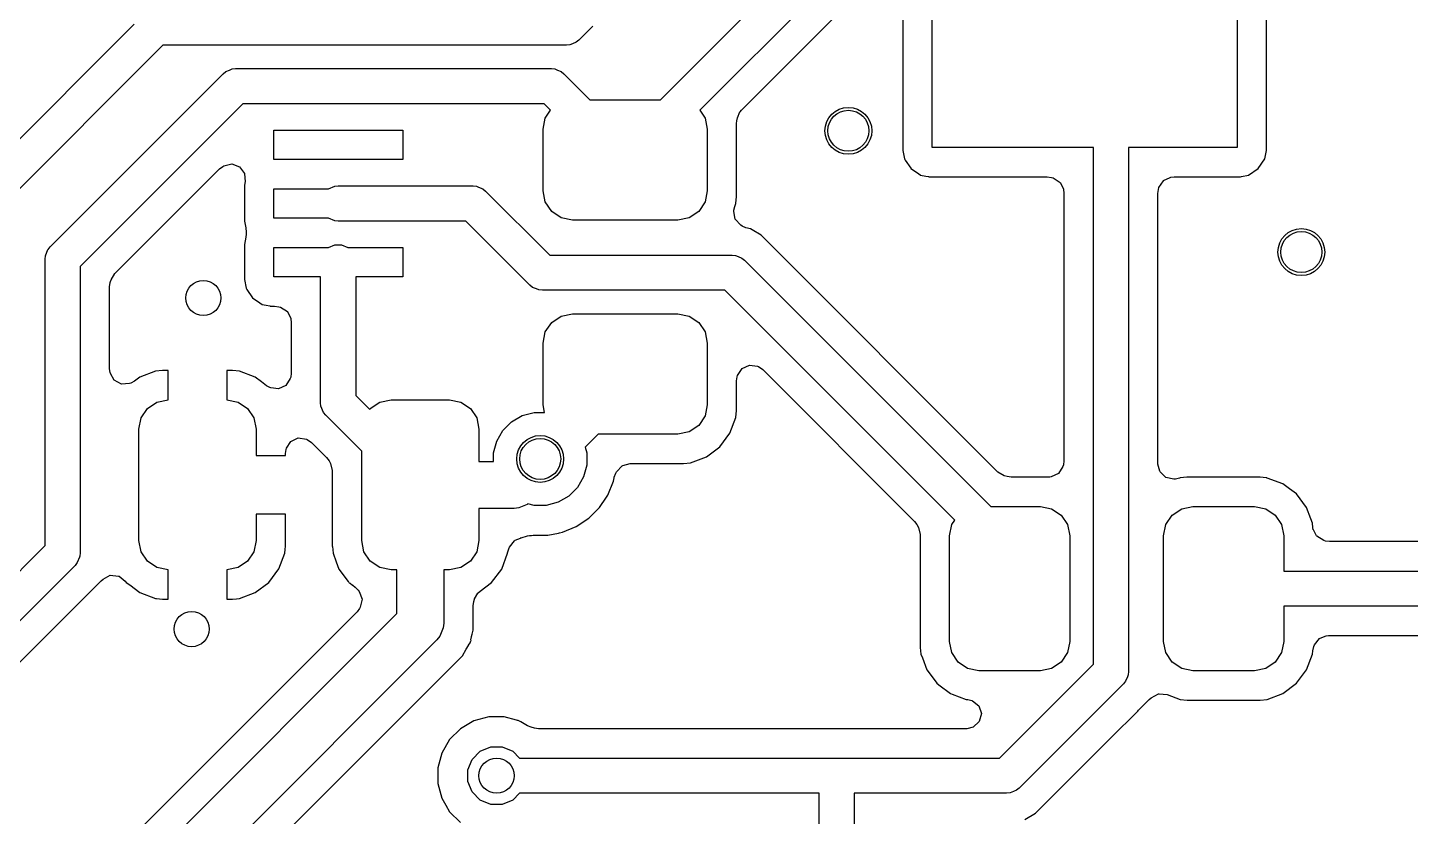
# Model space of a CAD drawing. Header units: inches. Extents: x 0.01 to 5.35, y 0.01 to 3.37.
# Drawn here: x 1.5349 to 1.9991, y 0.7354 to 1.0002 of the extents above; entities that cross this region are included whole.
import ezdxf

# ---------------------------------------------------------------- set-up
doc = ezdxf.new("R2010")
doc.units = ezdxf.units.IN
doc.header["$MEASUREMENT"] = 0
doc.layers.add('BLACK', color=250, linetype='CONTINUOUS')

msp = doc.modelspace()

# ---------------------------------------------------------------- linework, layer by layer
at = {"layer": 'BLACK', "linetype": 'CONTINUOUS'}
for p, q in [((1.83859, 0.95999), (1.83859, 1.10172)), ((1.94095, 1.10172), (1.94095, 0.95999)), ((1.95081, 0.99968), (1.95081, 1.1027)), ((1.74737, 0.97596), (1.80355, 1.03214)), ((1.81363, 1.02552), (1.76061, 0.9725)), ((1.77461, 0.97255), (1.8199, 1.01784)), ((1.82873, 1.01432), (1.82873, 0.95902)), ((1.51693, 0.94759), (1.57069, 1.00136)), ((1.72472, 1.00076), (1.72002, 0.99606)), ((1.95081, 0.95902), (1.95081, 0.99968)), ((1.58037, 0.99433), (1.52701, 0.94097)), ((1.63921, 0.99433), (1.58037, 0.99433)), ((1.71585, 0.99433), (1.63921, 0.99433)), ((1.717, 0.99444), (1.71585, 0.99433)), ((1.71788, 0.99481), (1.717, 0.99444)), ((1.71913, 0.99533), (1.71788, 0.99481)), ((1.72002, 0.99606), (1.71913, 0.99533)), ((1.54252, 0.92666), (1.60059, 0.98473)), ((1.60059, 0.98473), (1.60148, 0.98546)), ((1.60148, 0.98546), (1.60273, 0.98598)), ((1.60273, 0.98598), (1.60361, 0.98634)), ((1.60361, 0.98634), (1.60476, 0.98646)), ((1.60476, 0.98646), (1.63921, 0.98646)), ((1.63921, 0.98646), (1.71078, 0.98646)), ((1.71078, 0.98646), (1.71193, 0.98634)), ((1.71193, 0.98634), (1.71281, 0.98598)), ((1.71281, 0.98598), (1.71406, 0.98546)), ((1.71406, 0.98546), (1.71495, 0.98473)), ((1.71495, 0.98473), (1.72372, 0.97596)), ((1.72372, 0.97596), (1.74737, 0.97596)), ((1.60721, 0.97465), (1.5526, 0.92003)), ((1.63921, 0.97465), (1.60721, 0.97465)), ((1.70833, 0.97465), (1.63921, 0.97465)), ((1.71048, 0.9725), (1.70833, 0.97465)), ((1.70873, 0.96988), (1.71048, 0.9725)), ((1.76061, 0.9725), (1.76235, 0.96988)), ((1.77322, 0.96992), (1.77407, 0.97191)), ((1.77407, 0.97191), (1.7741, 0.97196)), ((1.7741, 0.97196), (1.77461, 0.97255)), ((1.61756, 0.95594), (1.61756, 0.96579)), ((1.61756, 0.96579), (1.66087, 0.96579)), ((1.66087, 0.96579), (1.66087, 0.95594)), ((1.70798, 0.96612), (1.70873, 0.96988)), ((1.70798, 0.94545), (1.70798, 0.96612)), ((1.76235, 0.96988), (1.7631, 0.96612)), ((1.7631, 0.96612), (1.7631, 0.94545)), ((1.77296, 0.96804), (1.77304, 0.96891)), ((1.77296, 0.968), (1.77296, 0.96804)), ((1.77296, 0.94356), (1.77296, 0.968)), ((1.77304, 0.96891), (1.77322, 0.96992)), ((1.82873, 0.95902), (1.82873, 0.95902)), ((1.82873, 0.95902), (1.82873, 0.95902)), ((1.82873, 0.95902), (1.8293, 0.95615)), ((1.89271, 0.95999), (1.83859, 0.95999)), ((1.89271, 0.78651), (1.89271, 0.95999)), ((1.94095, 0.95999), (1.90452, 0.95999)), ((1.90452, 0.95999), (1.90452, 0.78407)), ((1.95024, 0.95614), (1.95081, 0.95902)), ((1.5818, 0.93529), (1.59932, 0.95281)), ((1.59932, 0.95281), (1.60044, 0.95365)), ((1.60044, 0.95365), (1.60083, 0.95386)), ((1.60083, 0.95386), (1.60352, 0.95444)), ((1.60352, 0.95444), (1.60609, 0.95348)), ((1.60609, 0.95348), (1.60774, 0.95128)), ((1.66087, 0.95594), (1.61756, 0.95594)), ((1.8293, 0.95615), (1.8293, 0.95614)), ((1.8293, 0.95614), (1.8293, 0.95614)), ((1.8293, 0.95614), (1.82944, 0.9559)), ((1.82944, 0.9559), (1.82957, 0.95574)), ((1.82957, 0.95574), (1.83139, 0.95302)), ((1.83139, 0.95302), (1.83148, 0.95288)), ((1.83148, 0.95288), (1.834, 0.9512)), ((1.9448, 0.9507), (1.94806, 0.95288)), ((1.94806, 0.95288), (1.95024, 0.95614)), ((1.60774, 0.94731), (1.6077, 0.94707)), ((1.6077, 0.94707), (1.6077, 0.93529)), ((1.60774, 0.95128), (1.60774, 0.95128)), ((1.60774, 0.95128), (1.60777, 0.95119)), ((1.60799, 0.94854), (1.60774, 0.94731)), ((1.60777, 0.95119), (1.60799, 0.94854)), ((1.63596, 0.9461), (1.63806, 0.94697)), ((1.63806, 0.94697), (1.63921, 0.94709)), ((1.63921, 0.94709), (1.6845, 0.94709)), ((1.6845, 0.94709), (1.68565, 0.94697)), ((1.68565, 0.94697), (1.68632, 0.9467)), ((1.834, 0.9512), (1.83474, 0.9507)), ((1.83474, 0.9507), (1.83474, 0.9507)), ((1.83474, 0.9507), (1.83474, 0.9507)), ((1.83474, 0.9507), (1.83474, 0.9507)), ((1.83474, 0.9507), (1.8365, 0.95035)), ((1.8365, 0.95035), (1.83732, 0.95019)), ((1.83732, 0.95019), (1.83743, 0.95016)), ((1.83743, 0.95016), (1.83762, 0.95013)), ((1.83762, 0.95013), (1.83762, 0.95013)), ((1.83762, 0.95013), (1.83762, 0.95013)), ((1.83762, 0.95013), (1.87726, 0.95013)), ((1.87726, 0.95013), (1.87864, 0.94993)), ((1.87864, 0.94993), (1.87923, 0.94976)), ((1.87923, 0.94976), (1.88154, 0.94827)), ((1.88154, 0.94827), (1.88159, 0.94822)), ((1.88159, 0.94822), (1.88267, 0.94606)), ((1.91475, 0.94651), (1.91624, 0.94883)), ((1.91624, 0.94883), (1.91629, 0.94887)), ((1.91629, 0.94887), (1.91845, 0.94995)), ((1.91845, 0.94995), (1.91875, 0.95002)), ((1.91875, 0.95002), (1.91979, 0.95013)), ((1.91979, 0.95013), (1.94209, 0.95013)), ((1.94209, 0.95013), (1.9424, 0.95022)), ((1.9424, 0.95022), (1.9448, 0.9507)), ((1.61756, 0.93626), (1.61756, 0.9461)), ((1.61756, 0.9461), (1.63596, 0.9461)), ((1.68632, 0.9467), (1.68778, 0.94609)), ((1.68778, 0.94609), (1.68868, 0.94536)), ((1.68868, 0.94536), (1.7102, 0.92383)), ((1.70873, 0.94168), (1.70798, 0.94545)), ((1.7631, 0.94545), (1.76235, 0.94168)), ((1.77271, 0.94122), (1.77296, 0.94356)), ((1.88267, 0.94606), (1.88273, 0.94576)), ((1.88273, 0.94576), (1.88285, 0.94472)), ((1.88285, 0.94472), (1.88285, 0.85477)), ((1.91438, 0.94455), (1.91458, 0.94592)), ((1.91438, 0.85367), (1.91438, 0.94455)), ((1.91458, 0.94592), (1.91475, 0.94651)), ((1.71087, 0.93849), (1.70873, 0.94168)), ((1.71406, 0.93636), (1.71087, 0.93849)), ((1.76022, 0.93849), (1.75703, 0.93636)), ((1.76235, 0.94168), (1.76022, 0.93849)), ((1.77201, 0.9385), (1.77205, 0.93898)), ((1.77248, 0.9359), (1.77201, 0.9385)), ((1.77205, 0.93898), (1.77234, 0.94022)), ((1.77234, 0.94022), (1.77271, 0.94122)), ((1.56418, 0.91767), (1.5818, 0.93529)), ((1.6077, 0.93529), (1.6077, 0.93529)), ((1.6077, 0.93529), (1.60783, 0.93463)), ((1.60783, 0.93463), (1.60783, 0.93463)), ((1.60783, 0.93463), (1.60783, 0.93463)), ((1.60783, 0.93463), (1.60815, 0.93301)), ((1.63596, 0.93626), (1.61756, 0.93626)), ((1.63806, 0.93539), (1.63596, 0.93626)), ((1.63921, 0.93528), (1.63806, 0.93539)), ((1.68206, 0.93528), (1.63921, 0.93528)), ((1.70358, 0.91375), (1.68206, 0.93528)), ((1.71783, 0.93561), (1.71406, 0.93636)), ((1.75326, 0.93561), (1.71783, 0.93561)), ((1.75703, 0.93636), (1.75326, 0.93561)), ((1.77433, 0.93386), (1.77248, 0.9359)), ((1.77483, 0.93356), (1.77433, 0.93386)), ((1.7761, 0.93301), (1.77483, 0.93356)), ((1.6082, 0.92991), (1.6077, 0.92739)), ((1.60815, 0.93301), (1.6082, 0.93276)), ((1.6082, 0.93276), (1.60829, 0.93181)), ((1.60829, 0.93087), (1.6082, 0.92991)), ((1.60829, 0.93181), (1.60829, 0.93087)), ((1.77756, 0.93262), (1.7761, 0.93301)), ((1.77813, 0.93229), (1.77756, 0.93262)), ((1.78115, 0.93055), (1.77813, 0.93229)), ((1.8607, 0.851), (1.78115, 0.93055)), ((1.78115, 0.93055), (1.78115, 0.93055)), ((1.5409, 0.92363), (1.54176, 0.92572)), ((1.54176, 0.92572), (1.54178, 0.92576)), ((1.54178, 0.92576), (1.54252, 0.92666)), ((1.6077, 0.92739), (1.6077, 0.92739)), ((1.6077, 0.92739), (1.6077, 0.9156)), ((1.61756, 0.91657), (1.61756, 0.92642)), ((1.61756, 0.92642), (1.63596, 0.92642)), ((1.63596, 0.92642), (1.63806, 0.92729)), ((1.63806, 0.92729), (1.64036, 0.92729)), ((1.64036, 0.92729), (1.64247, 0.92642)), ((1.64247, 0.92642), (1.66087, 0.92642)), ((1.66087, 0.92642), (1.66087, 0.91657)), ((1.7102, 0.92383), (1.77147, 0.92383)), ((1.77147, 0.92383), (1.77262, 0.92372)), ((1.54079, 0.92248), (1.5409, 0.92363)), ((1.54079, 0.8263), (1.54079, 0.92248)), ((1.5526, 0.92003), (1.5526, 0.82386)), ((1.77262, 0.92372), (1.77351, 0.92336)), ((1.77351, 0.92336), (1.77475, 0.92284)), ((1.77475, 0.92284), (1.77565, 0.9221)), ((1.77565, 0.9221), (1.85834, 0.83942)), ((1.56246, 0.91323), (1.56266, 0.9146)), ((1.56266, 0.9146), (1.56277, 0.91498)), ((1.56277, 0.91498), (1.56295, 0.91559)), ((1.56295, 0.91559), (1.56418, 0.91767)), ((1.6077, 0.9156), (1.6077, 0.9156)), ((1.6077, 0.9156), (1.6077, 0.9156)), ((1.6077, 0.9156), (1.60827, 0.91273)), ((1.63331, 0.91657), (1.61756, 0.91657)), ((1.63331, 0.87425), (1.63331, 0.91657)), ((1.66087, 0.91657), (1.64512, 0.91657)), ((1.64512, 0.91657), (1.64512, 0.8767)), ((1.56246, 0.88563), (1.56246, 0.91323)), ((1.60827, 0.91273), (1.60827, 0.91273)), ((1.60827, 0.91273), (1.60827, 0.91273)), ((1.60827, 0.91273), (1.6084, 0.91249)), ((1.6084, 0.91249), (1.60854, 0.91233)), ((1.60854, 0.91233), (1.61045, 0.90946)), ((1.70447, 0.91302), (1.70358, 0.91375)), ((1.70572, 0.9125), (1.70447, 0.91302)), ((1.7066, 0.91214), (1.70572, 0.9125)), ((1.70775, 0.91202), (1.7066, 0.91214)), ((1.76903, 0.91202), (1.70775, 0.91202)), ((1.8462, 0.83485), (1.76903, 0.91202)), ((1.61045, 0.90946), (1.61045, 0.90946)), ((1.61045, 0.90946), (1.6129, 0.90782)), ((1.6129, 0.90782), (1.6129, 0.90782)), ((1.6129, 0.90782), (1.61371, 0.90728)), ((1.61371, 0.90728), (1.61371, 0.90728)), ((1.61371, 0.90728), (1.61371, 0.90728)), ((1.61371, 0.90728), (1.61371, 0.90728)), ((1.61371, 0.90728), (1.61371, 0.90728)), ((1.61371, 0.90728), (1.61371, 0.90728)), ((1.61371, 0.90728), (1.61504, 0.90702)), ((1.61504, 0.90702), (1.61629, 0.90677)), ((1.61629, 0.90677), (1.61639, 0.90674)), ((1.61639, 0.90674), (1.61659, 0.90671)), ((1.61659, 0.90671), (1.61659, 0.90671)), ((1.61659, 0.90671), (1.61659, 0.90671)), ((1.61659, 0.90671), (1.61786, 0.90671)), ((1.61786, 0.90671), (1.61924, 0.90651)), ((1.61924, 0.90651), (1.61983, 0.90634)), ((1.61983, 0.90634), (1.62214, 0.90486)), ((1.62214, 0.90486), (1.62219, 0.9048)), ((1.62219, 0.9048), (1.62327, 0.90264)), ((1.62327, 0.90264), (1.62333, 0.90234)), ((1.62333, 0.90234), (1.62344, 0.90131)), ((1.62344, 0.90131), (1.62344, 0.88424)), ((1.70873, 0.89803), (1.71087, 0.90123)), ((1.71087, 0.90123), (1.71406, 0.90336)), ((1.71406, 0.90336), (1.71783, 0.90411)), ((1.71783, 0.90411), (1.75326, 0.90411)), ((1.75326, 0.90411), (1.75703, 0.90336)), ((1.75703, 0.90336), (1.76022, 0.90123)), ((1.76022, 0.90123), (1.76235, 0.89803)), ((1.70798, 0.89427), (1.70873, 0.89803)), ((1.76235, 0.89803), (1.7631, 0.89427)), ((1.70798, 0.8736), (1.70798, 0.89427)), ((1.7631, 0.89427), (1.7631, 0.8736)), ((1.77477, 0.88577), (1.77728, 0.88691)), ((1.77728, 0.88691), (1.78, 0.88652)), ((1.56261, 0.88442), (1.56246, 0.88563)), ((1.56271, 0.88405), (1.56261, 0.88442)), ((1.56398, 0.88181), (1.56271, 0.88405)), ((1.57259, 0.88285), (1.57083, 0.88153)), ((1.5779, 0.88483), (1.57259, 0.88285)), ((1.58024, 0.88508), (1.5779, 0.88483)), ((1.5779, 0.88483), (1.5779, 0.88483)), ((1.58213, 0.88508), (1.58024, 0.88508)), ((1.58213, 0.87524), (1.58213, 0.88508)), ((1.60369, 0.88508), (1.60181, 0.88508)), ((1.60181, 0.88508), (1.60181, 0.87524)), ((1.60604, 0.88483), (1.60369, 0.88508)), ((1.60369, 0.88508), (1.60369, 0.88508)), ((1.61134, 0.88285), (1.60604, 0.88483)), ((1.60604, 0.88483), (1.60604, 0.88483)), ((1.61344, 0.88128), (1.61134, 0.88285)), ((1.61134, 0.88285), (1.61134, 0.88285)), ((1.61134, 0.88285), (1.61134, 0.88285)), ((1.62311, 0.88239), (1.62162, 0.88007)), ((1.62325, 0.88287), (1.62311, 0.88239)), ((1.62344, 0.88424), (1.62325, 0.88287)), ((1.77296, 0.88165), (1.77316, 0.88303)), ((1.77316, 0.88303), (1.77329, 0.88345)), ((1.77329, 0.88345), (1.77477, 0.88577)), ((1.78, 0.88652), (1.78027, 0.88639)), ((1.78027, 0.88639), (1.7817, 0.8854)), ((1.7817, 0.8854), (1.83265, 0.83445)), ((1.5664, 0.88049), (1.56398, 0.88181)), ((1.56914, 0.88069), (1.5664, 0.88049)), ((1.56961, 0.88086), (1.56914, 0.88069)), ((1.57083, 0.88153), (1.56961, 0.88086)), ((1.61515, 0.88), (1.61344, 0.88128)), ((1.6162, 0.8794), (1.61515, 0.88)), ((1.61655, 0.87925), (1.6162, 0.8794)), ((1.61912, 0.87893), (1.61655, 0.87925)), ((1.62162, 0.88007), (1.61912, 0.87893)), ((1.77296, 0.87171), (1.77296, 0.88165)), ((1.57517, 0.87235), (1.57836, 0.87449)), ((1.57836, 0.87449), (1.58213, 0.87524)), ((1.60181, 0.87524), (1.60558, 0.87449)), ((1.60558, 0.87449), (1.60877, 0.87235)), ((1.63342, 0.8731), (1.63331, 0.87425)), ((1.6343, 0.87097), (1.63342, 0.8731)), ((1.64512, 0.8767), (1.64977, 0.87205)), ((1.64997, 0.87235), (1.65316, 0.87449)), ((1.65316, 0.87449), (1.65693, 0.87524)), ((1.65693, 0.87524), (1.67661, 0.87524)), ((1.67661, 0.87524), (1.68038, 0.87449)), ((1.68038, 0.87449), (1.68357, 0.87235)), ((1.7085, 0.87101), (1.70798, 0.8736)), ((1.7631, 0.8736), (1.76235, 0.86983)), ((1.57228, 0.86539), (1.57303, 0.86916)), ((1.57303, 0.86916), (1.57517, 0.87235)), ((1.60877, 0.87235), (1.6109, 0.86916)), ((1.6109, 0.86916), (1.61165, 0.86539)), ((1.63504, 0.87008), (1.6343, 0.87097)), ((1.64709, 0.85803), (1.63504, 0.87008)), ((1.64977, 0.87205), (1.64997, 0.87235)), ((1.68357, 0.87235), (1.68571, 0.86916)), ((1.68571, 0.86916), (1.68646, 0.86539)), ((1.69742, 0.86789), (1.70098, 0.86994)), ((1.70098, 0.86994), (1.70495, 0.87101)), ((1.70495, 0.87101), (1.7085, 0.87101)), ((1.76235, 0.86983), (1.76022, 0.86664)), ((1.77073, 0.86406), (1.77271, 0.86937)), ((1.77271, 0.86937), (1.77296, 0.87171)), ((1.57228, 0.82799), (1.57228, 0.86539)), ((1.61165, 0.86539), (1.61165, 0.85654)), ((1.68646, 0.86539), (1.68646, 0.85457)), ((1.69246, 0.86142), (1.69451, 0.86498)), ((1.69451, 0.86498), (1.69742, 0.86789)), ((1.7265, 0.86376), (1.72211, 0.85936)), ((1.75326, 0.86376), (1.7265, 0.86376)), ((1.75703, 0.86451), (1.75326, 0.86376)), ((1.76022, 0.86664), (1.75703, 0.86451)), ((1.76734, 0.85952), (1.77073, 0.86406)), ((1.62169, 0.85856), (1.62182, 0.85898)), ((1.62182, 0.85898), (1.62331, 0.8613)), ((1.62331, 0.8613), (1.62581, 0.86244)), ((1.62581, 0.86244), (1.62853, 0.86205)), ((1.62853, 0.86205), (1.62881, 0.86192)), ((1.62881, 0.86192), (1.63023, 0.86094)), ((1.63023, 0.86094), (1.6353, 0.85587)), ((1.69139, 0.85745), (1.69246, 0.86142)), ((1.72211, 0.85936), (1.72262, 0.85745)), ((1.7628, 0.85613), (1.76734, 0.85952)), ((1.61165, 0.85654), (1.6215, 0.85654)), ((1.6215, 0.85718), (1.62169, 0.85856)), ((1.6215, 0.85654), (1.6215, 0.85718)), ((1.6353, 0.85587), (1.63613, 0.85476)), ((1.63613, 0.85476), (1.63663, 0.85385)), ((1.64709, 0.82799), (1.64709, 0.85803)), ((1.68646, 0.85457), (1.69139, 0.85457)), ((1.69139, 0.85457), (1.69139, 0.85745)), ((1.72262, 0.85745), (1.72262, 0.85334)), ((1.75514, 0.85389), (1.75749, 0.85415)), ((1.75749, 0.85415), (1.7628, 0.85613)), ((1.88285, 0.85477), (1.88265, 0.85339)), ((1.63663, 0.85385), (1.63722, 0.85151)), ((1.63722, 0.85151), (1.63722, 0.82611)), ((1.72262, 0.85334), (1.72156, 0.84937)), ((1.7319, 0.84927), (1.73236, 0.85059)), ((1.73236, 0.85059), (1.73265, 0.85113)), ((1.73265, 0.85113), (1.73456, 0.85311)), ((1.73456, 0.85311), (1.73481, 0.85325)), ((1.73481, 0.85325), (1.73723, 0.85389)), ((1.73723, 0.85389), (1.75514, 0.85389)), ((1.75514, 0.85389), (1.75514, 0.85389)), ((1.86278, 0.84977), (1.8607, 0.851)), ((1.86377, 0.84948), (1.86278, 0.84977)), ((1.86515, 0.84928), (1.86377, 0.84948)), ((1.881, 0.85053), (1.87858, 0.8494)), ((1.88249, 0.85284), (1.881, 0.85053)), ((1.88265, 0.85339), (1.88249, 0.85284)), ((1.91498, 0.85133), (1.91438, 0.85367)), ((1.91509, 0.85113), (1.91498, 0.85133)), ((1.91509, 0.85112), (1.91509, 0.85113)), ((1.91704, 0.84918), (1.91509, 0.85112)), ((1.7195, 0.84581), (1.71659, 0.8429)), ((1.72156, 0.84937), (1.7195, 0.84581)), ((1.7297, 0.84326), (1.73163, 0.84793)), ((1.73163, 0.84793), (1.73185, 0.84904)), ((1.73185, 0.84904), (1.73189, 0.84921)), ((1.73189, 0.84921), (1.7319, 0.84927)), ((1.7319, 0.84927), (1.7319, 0.84927)), ((1.87684, 0.84928), (1.86515, 0.84928)), ((1.87697, 0.84927), (1.87684, 0.84928)), ((1.87684, 0.84928), (1.87684, 0.84928)), ((1.87684, 0.84928), (1.87684, 0.84928)), ((1.87684, 0.84928), (1.87684, 0.84928)), ((1.87809, 0.84932), (1.87697, 0.84929)), ((1.87697, 0.84929), (1.87697, 0.84928)), ((1.87697, 0.84928), (1.87697, 0.84928)), ((1.87697, 0.84928), (1.87697, 0.84928)), ((1.87697, 0.84928), (1.87697, 0.84927)), ((1.87858, 0.8494), (1.87809, 0.84932)), ((1.91972, 0.84859), (1.91704, 0.84918)), ((1.92027, 0.84863), (1.91972, 0.84859)), ((1.92163, 0.84892), (1.92027, 0.84863)), ((1.9219, 0.84903), (1.92163, 0.84892)), ((1.92411, 0.84926), (1.9219, 0.84903)), ((1.92417, 0.84927), (1.92411, 0.84926)), ((1.92425, 0.84928), (1.92417, 0.84927)), ((1.94869, 0.84928), (1.92425, 0.84928)), ((1.95077, 0.84906), (1.94869, 0.84928)), ((1.94869, 0.84928), (1.94869, 0.84928)), ((1.94869, 0.84928), (1.94869, 0.84928)), ((1.94869, 0.84928), (1.94869, 0.84928)), ((1.951, 0.84904), (1.95077, 0.84906)), ((1.95112, 0.849), (1.951, 0.84904)), ((1.95634, 0.84705), (1.95112, 0.849)), ((1.95857, 0.84538), (1.95634, 0.84705)), ((1.95634, 0.84705), (1.95634, 0.84705)), ((1.95634, 0.84705), (1.95634, 0.84705)), ((1.95634, 0.84705), (1.95634, 0.84705)), ((1.96088, 0.84365), (1.95857, 0.84538)), ((1.7029, 0.84033), (1.70268, 0.84015)), ((1.70495, 0.83978), (1.7029, 0.84033)), ((1.71303, 0.84085), (1.70906, 0.83978)), ((1.71659, 0.8429), (1.71303, 0.84085)), ((1.7269, 0.83907), (1.72923, 0.84256)), ((1.72923, 0.84256), (1.7297, 0.84326)), ((1.7297, 0.84326), (1.7297, 0.84326)), ((1.96428, 0.83912), (1.96088, 0.84365)), ((1.96088, 0.84365), (1.96088, 0.84365)), ((1.96088, 0.84365), (1.96088, 0.84365)), ((1.6215, 0.83685), (1.61165, 0.83685)), ((1.61165, 0.83685), (1.61165, 0.82799)), ((1.6215, 0.82611), (1.6215, 0.83685)), ((1.6983, 0.83882), (1.68646, 0.83882)), ((1.68646, 0.83882), (1.68646, 0.82799)), ((1.69984, 0.83897), (1.6983, 0.83882)), ((1.70268, 0.84015), (1.69984, 0.83897)), ((1.70906, 0.83978), (1.70495, 0.83978)), ((1.72333, 0.8355), (1.7269, 0.83907)), ((1.85834, 0.83942), (1.87495, 0.83942)), ((1.87495, 0.83942), (1.87872, 0.83867)), ((1.87872, 0.83867), (1.88191, 0.83653)), ((1.88191, 0.83653), (1.88405, 0.83334)), ((1.91704, 0.83334), (1.91917, 0.83653)), ((1.91917, 0.83653), (1.92237, 0.83867)), ((1.92237, 0.83867), (1.92613, 0.83942)), ((1.92613, 0.83942), (1.9468, 0.83942)), ((1.9468, 0.83942), (1.95057, 0.83867)), ((1.95057, 0.83867), (1.95376, 0.83653)), ((1.95376, 0.83653), (1.9559, 0.83334)), ((1.96572, 0.83525), (1.96428, 0.83912)), ((1.96428, 0.83912), (1.96428, 0.83912)), ((1.71448, 0.83077), (1.71914, 0.8327)), ((1.71914, 0.8327), (1.72333, 0.8355)), ((1.83265, 0.83445), (1.83349, 0.83334)), ((1.83349, 0.83334), (1.83398, 0.83243)), ((1.83398, 0.83243), (1.83458, 0.83009)), ((1.84444, 0.82957), (1.84519, 0.83334)), ((1.84519, 0.83334), (1.8462, 0.83485)), ((1.88405, 0.83334), (1.8848, 0.82957)), ((1.91629, 0.82957), (1.91704, 0.83334)), ((1.9559, 0.83334), (1.95665, 0.82957)), ((1.96626, 0.83381), (1.96572, 0.83525)), ((1.96572, 0.83525), (1.96572, 0.83525)), ((1.96641, 0.83238), (1.96626, 0.83381)), ((1.96626, 0.83381), (1.96626, 0.83381)), ((1.96656, 0.83161), (1.96641, 0.83238)), ((1.96657, 0.83155), (1.96656, 0.83161)), ((1.96759, 0.82964), (1.96657, 0.83155)), ((1.46944, 0.75496), (1.54079, 0.8263)), ((1.57303, 0.82423), (1.57228, 0.82799)), ((1.61165, 0.82799), (1.6109, 0.82423)), ((1.64784, 0.82423), (1.64709, 0.82799)), ((1.68646, 0.82799), (1.68571, 0.82423)), ((1.69666, 0.82582), (1.69839, 0.82796)), ((1.69839, 0.82796), (1.69865, 0.82815)), ((1.69865, 0.82815), (1.70035, 0.8288)), ((1.70033, 0.82887), (1.70064, 0.82896)), ((1.70035, 0.8288), (1.70033, 0.82887)), ((1.70064, 0.82896), (1.7028, 0.82954)), ((1.70064, 0.82896), (1.70064, 0.82896)), ((1.7028, 0.82954), (1.70343, 0.82966)), ((1.70343, 0.82966), (1.70406, 0.82974)), ((1.70406, 0.82974), (1.70469, 0.82979)), ((1.70469, 0.82979), (1.70953, 0.82979)), ((1.70953, 0.82979), (1.71133, 0.83014)), ((1.71133, 0.83014), (1.71313, 0.8305)), ((1.71313, 0.8305), (1.71347, 0.83057)), ((1.71313, 0.8305), (1.71313, 0.8305)), ((1.71347, 0.83057), (1.71448, 0.83077)), ((1.83458, 0.83009), (1.83458, 0.79226)), ((1.84444, 0.79414), (1.84444, 0.82957)), ((1.8848, 0.82957), (1.8848, 0.79414)), ((1.91629, 0.79414), (1.91629, 0.82957)), ((1.95665, 0.82957), (1.95665, 0.81776)), ((1.96773, 0.82948), (1.96759, 0.82964)), ((1.97004, 0.828), (1.96773, 0.82948)), ((1.97063, 0.82782), (1.97004, 0.828)), ((1.97201, 0.82763), (1.97063, 0.82782)), ((2.30058, 0.82763), (1.97201, 0.82763)), ((1.55235, 0.82238), (1.5516, 0.82058)), ((1.55248, 0.82271), (1.55235, 0.82238)), ((1.5526, 0.82386), (1.55248, 0.82271)), ((1.57517, 0.82103), (1.57303, 0.82423)), ((1.6109, 0.82423), (1.60877, 0.82103)), ((1.61927, 0.81846), (1.62124, 0.82376)), ((1.62124, 0.82376), (1.62138, 0.82504)), ((1.62124, 0.82376), (1.62124, 0.82376)), ((1.62138, 0.82504), (1.6215, 0.82611)), ((1.6215, 0.82611), (1.6215, 0.82611)), ((1.63722, 0.82611), (1.63723, 0.82603)), ((1.63723, 0.82603), (1.63724, 0.82597)), ((1.63724, 0.82597), (1.63748, 0.82376)), ((1.63748, 0.82376), (1.63857, 0.82083)), ((1.64997, 0.82103), (1.64784, 0.82423)), ((1.68571, 0.82423), (1.68357, 0.82103)), ((1.69409, 0.81845), (1.69607, 0.82376)), ((1.69607, 0.82376), (1.69608, 0.82391)), ((1.69608, 0.82391), (1.69643, 0.82525)), ((1.69643, 0.82525), (1.69666, 0.82582)), ((1.55087, 0.81968), (1.47607, 0.74488)), ((1.5516, 0.82058), (1.55087, 0.81968)), ((1.57836, 0.8189), (1.57517, 0.82103)), ((1.58213, 0.81815), (1.57836, 0.8189)), ((1.58213, 0.80831), (1.58213, 0.81815)), ((1.60558, 0.8189), (1.60181, 0.81815)), ((1.60181, 0.81815), (1.60181, 0.80831)), ((1.60877, 0.82103), (1.60558, 0.8189)), ((1.61587, 0.81393), (1.61927, 0.81846)), ((1.61927, 0.81846), (1.61927, 0.81846)), ((1.63857, 0.82083), (1.63946, 0.81845)), ((1.63946, 0.81845), (1.63946, 0.81845)), ((1.63946, 0.81845), (1.63946, 0.81845)), ((1.63946, 0.81845), (1.63946, 0.81845)), ((1.63946, 0.81845), (1.64259, 0.81427)), ((1.65316, 0.8189), (1.64997, 0.82103)), ((1.65693, 0.81815), (1.65316, 0.8189)), ((1.6589, 0.81815), (1.65693, 0.81815)), ((1.6589, 0.8035), (1.6589, 0.81815)), ((1.67661, 0.81815), (1.67465, 0.81815)), ((1.67465, 0.81815), (1.67465, 0.80024)), ((1.68038, 0.8189), (1.67661, 0.81815)), ((1.68357, 0.82103), (1.68038, 0.8189)), ((1.69069, 0.81392), (1.69409, 0.81845)), ((1.95665, 0.81776), (2.3071, 0.81776)), ((1.55637, 0.81124), (1.55931, 0.81418)), ((1.55931, 0.81418), (1.55954, 0.8144)), ((1.55931, 0.81418), (1.55931, 0.81418)), ((1.55954, 0.8144), (1.55965, 0.81453)), ((1.55954, 0.8144), (1.55954, 0.8144)), ((1.55965, 0.81453), (1.56024, 0.81509)), ((1.56024, 0.81509), (1.56269, 0.81635)), ((1.56269, 0.81635), (1.56543, 0.81609)), ((1.56543, 0.81609), (1.56561, 0.81602)), ((1.56561, 0.81602), (1.5677, 0.81441)), ((1.5677, 0.81441), (1.56806, 0.81393)), ((1.56806, 0.81393), (1.56806, 0.81393)), ((1.56806, 0.81393), (1.56806, 0.81393)), ((1.56806, 0.81393), (1.5692, 0.81308)), ((1.5692, 0.81308), (1.57259, 0.81054)), ((1.61134, 0.81054), (1.61587, 0.81393)), ((1.61587, 0.81393), (1.61587, 0.81393)), ((1.64259, 0.81427), (1.64268, 0.81413)), ((1.64268, 0.81413), (1.64277, 0.81402)), ((1.64277, 0.81402), (1.64291, 0.81383)), ((1.64291, 0.81383), (1.6432, 0.81365)), ((1.6432, 0.81365), (1.64405, 0.81302)), ((1.64405, 0.81302), (1.64411, 0.81298)), ((1.64411, 0.81298), (1.64494, 0.81235)), ((1.64494, 0.81235), (1.64592, 0.81137)), ((1.68681, 0.81101), (1.69069, 0.81392)), ((1.48157, 0.73644), (1.55569, 0.81055)), ((1.55569, 0.81055), (1.55597, 0.81084)), ((1.55569, 0.81055), (1.55569, 0.81055)), ((1.55597, 0.81084), (1.55637, 0.81124)), ((1.55597, 0.81084), (1.55597, 0.81084)), ((1.55637, 0.81124), (1.55637, 0.81124)), ((1.57259, 0.81054), (1.57259, 0.81054)), ((1.57259, 0.81054), (1.5779, 0.80856)), ((1.5779, 0.80856), (1.5779, 0.80856)), ((1.5779, 0.80856), (1.57817, 0.80853)), ((1.57817, 0.80853), (1.58024, 0.80831)), ((1.58024, 0.80831), (1.58024, 0.80831)), ((1.58024, 0.80831), (1.58024, 0.80831)), ((1.58024, 0.80831), (1.58213, 0.80831)), ((1.60181, 0.80831), (1.60369, 0.80831)), ((1.60369, 0.80831), (1.6051, 0.80846)), ((1.60369, 0.80831), (1.60369, 0.80831)), ((1.60369, 0.80831), (1.60369, 0.80831)), ((1.6051, 0.80846), (1.60604, 0.80856)), ((1.60604, 0.80856), (1.61134, 0.81054)), ((1.60604, 0.80856), (1.60604, 0.80856)), ((1.61134, 0.81054), (1.61134, 0.81054)), ((1.64592, 0.81137), (1.64625, 0.81093)), ((1.64625, 0.81093), (1.64721, 0.80836)), ((1.64721, 0.80836), (1.64662, 0.80567)), ((1.68471, 0.80752), (1.68494, 0.80831)), ((1.68494, 0.80831), (1.68496, 0.80838)), ((1.68496, 0.80838), (1.68607, 0.81033)), ((1.68607, 0.81033), (1.68617, 0.81043)), ((1.68617, 0.81043), (1.68681, 0.81101)), ((1.64553, 0.80408), (1.55009, 0.70864)), ((1.55225, 0.69685), (1.6589, 0.8035)), ((1.64636, 0.80519), (1.64553, 0.80408)), ((1.64662, 0.80567), (1.64636, 0.80519)), ((1.64662, 0.80567), (1.64662, 0.80567)), ((1.68451, 0.80614), (1.68471, 0.80752)), ((1.68451, 0.7979), (1.68451, 0.80614)), ((2.30954, 0.80595), (1.95665, 0.80595)), ((1.95665, 0.80595), (1.95665, 0.79414)), ((1.67449, 0.7987), (1.67332, 0.79586)), ((1.67465, 0.80024), (1.67449, 0.7987)), ((1.67234, 0.79467), (1.56108, 0.68341)), ((1.67332, 0.79586), (1.67234, 0.79467)), ((1.68348, 0.7937), (1.68375, 0.79434)), ((1.68375, 0.79469), (1.68391, 0.79568)), ((1.68381, 0.79444), (1.68375, 0.79469)), ((1.68375, 0.79434), (1.68381, 0.79444)), ((1.68391, 0.79568), (1.68396, 0.79584)), ((1.68396, 0.79584), (1.68416, 0.79659)), ((1.68416, 0.79659), (1.68451, 0.7979)), ((1.84519, 0.79038), (1.84444, 0.79414)), ((1.8848, 0.79414), (1.88405, 0.79038)), ((1.91704, 0.79038), (1.91629, 0.79414)), ((1.95665, 0.79414), (1.9559, 0.79038)), ((1.96696, 0.79295), (1.96868, 0.79509)), ((1.96868, 0.79509), (1.96885, 0.79521)), ((1.96885, 0.79521), (1.97086, 0.79602)), ((1.97086, 0.79602), (1.97092, 0.79603)), ((1.97092, 0.79603), (1.9717, 0.79609)), ((1.9717, 0.79609), (2.31162, 0.79609)), ((1.5664, 0.67478), (1.68096, 0.78935)), ((1.68096, 0.78935), (1.6822, 0.79149)), ((1.6822, 0.79149), (1.68297, 0.79282)), ((1.68297, 0.79282), (1.68297, 0.79283)), ((1.68297, 0.79283), (1.68298, 0.79283)), ((1.68298, 0.79283), (1.68347, 0.79368)), ((1.68298, 0.79283), (1.68298, 0.79283)), ((1.68347, 0.79368), (1.68348, 0.7937)), ((1.68347, 0.79368), (1.68347, 0.79368)), ((1.83458, 0.79226), (1.83458, 0.79218)), ((1.83458, 0.79218), (1.83459, 0.79212)), ((1.83459, 0.79212), (1.83483, 0.78991)), ((1.83483, 0.78991), (1.83532, 0.78861)), ((1.84732, 0.78718), (1.84519, 0.79038)), ((1.88405, 0.79038), (1.88191, 0.78718)), ((1.91917, 0.78718), (1.91704, 0.79038)), ((1.9559, 0.79038), (1.95376, 0.78718)), ((1.96428, 0.7846), (1.96626, 0.78991)), ((1.96626, 0.78991), (1.96638, 0.79103)), ((1.96638, 0.79103), (1.96672, 0.79238)), ((1.96672, 0.79238), (1.96696, 0.79295)), ((1.83532, 0.78861), (1.83681, 0.7846)), ((1.83681, 0.7846), (1.83681, 0.7846)), ((1.83681, 0.7846), (1.8379, 0.78315)), ((1.85052, 0.78505), (1.84732, 0.78718)), ((1.85428, 0.7843), (1.85052, 0.78505)), ((1.86116, 0.75496), (1.89271, 0.78651)), ((1.87872, 0.78505), (1.87495, 0.7843)), ((1.88191, 0.78718), (1.87872, 0.78505)), ((1.92237, 0.78505), (1.91917, 0.78718)), ((1.92613, 0.7843), (1.92237, 0.78505)), ((1.95057, 0.78505), (1.9468, 0.7843)), ((1.95376, 0.78718), (1.95057, 0.78505)), ((1.96088, 0.78007), (1.96428, 0.7846)), ((1.8379, 0.78315), (1.84021, 0.78007)), ((1.84021, 0.78007), (1.84021, 0.78007)), ((1.84021, 0.78007), (1.84089, 0.77955)), ((1.87495, 0.7843), (1.85428, 0.7843)), ((1.90279, 0.77989), (1.86778, 0.74488)), ((1.90352, 0.78079), (1.90279, 0.77989)), ((1.90414, 0.78228), (1.90352, 0.78079)), ((1.90441, 0.78292), (1.90414, 0.78228)), ((1.90452, 0.78407), (1.90441, 0.78292)), ((1.9468, 0.7843), (1.92613, 0.7843)), ((1.95634, 0.77667), (1.96088, 0.78007)), ((1.84089, 0.77955), (1.84474, 0.77667)), ((1.84474, 0.77667), (1.84474, 0.77667)), ((1.84474, 0.77667), (1.84528, 0.77647)), ((1.84528, 0.77647), (1.84528, 0.77647)), ((1.84528, 0.77647), (1.84528, 0.77647)), ((1.84528, 0.77647), (1.85005, 0.77469)), ((1.91148, 0.7746), (1.91215, 0.77524)), ((1.91215, 0.77524), (1.9146, 0.7765)), ((1.9146, 0.7765), (1.91486, 0.77655)), ((1.91486, 0.77655), (1.91749, 0.77633)), ((1.91749, 0.77633), (1.9219, 0.77469)), ((1.95103, 0.77469), (1.95634, 0.77667)), ((1.85005, 0.77469), (1.85057, 0.77463)), ((1.85057, 0.77463), (1.85192, 0.77429)), ((1.85192, 0.77429), (1.8521, 0.77421)), ((1.8521, 0.77421), (1.85424, 0.77249)), ((1.85424, 0.77249), (1.85511, 0.76988)), ((1.89861, 0.76177), (1.90761, 0.77076)), ((1.90761, 0.77076), (1.90789, 0.77105)), ((1.90761, 0.77076), (1.90761, 0.77076)), ((1.90789, 0.77105), (1.9083, 0.77145)), ((1.90789, 0.77105), (1.90789, 0.77105)), ((1.9083, 0.77145), (1.91069, 0.77384)), ((1.9083, 0.77145), (1.9083, 0.77145)), ((1.91069, 0.77384), (1.91077, 0.77392)), ((1.91077, 0.77392), (1.91148, 0.7746)), ((1.91148, 0.7746), (1.91148, 0.7746)), ((1.9219, 0.77469), (1.9219, 0.77469)), ((1.9219, 0.77469), (1.9219, 0.77469)), ((1.9219, 0.77469), (1.92425, 0.77444)), ((1.92425, 0.77444), (1.94869, 0.77444)), ((1.94869, 0.77444), (1.95103, 0.77469)), ((1.68476, 0.76742), (1.68026, 0.76482)), ((1.68977, 0.76876), (1.68476, 0.76742)), ((1.68476, 0.76742), (1.68476, 0.76742)), ((1.69496, 0.76876), (1.68977, 0.76876)), ((1.69908, 0.76765), (1.69496, 0.76876)), ((1.69496, 0.76876), (1.69496, 0.76876)), ((1.69935, 0.76758), (1.69908, 0.76765)), ((1.69967, 0.76754), (1.69935, 0.76758)), ((1.70027, 0.76729), (1.69967, 0.76754)), ((1.70052, 0.7671), (1.70027, 0.76729)), ((1.70277, 0.7658), (1.70052, 0.7671)), ((1.85443, 0.76721), (1.85241, 0.76534)), ((1.85511, 0.76988), (1.85443, 0.76721)), ((1.68026, 0.76482), (1.67659, 0.76115)), ((1.68026, 0.76482), (1.68026, 0.76482)), ((1.68026, 0.76482), (1.68026, 0.76482)), ((1.70395, 0.76531), (1.70277, 0.7658)), ((1.70515, 0.76499), (1.70395, 0.76531)), ((1.70641, 0.76482), (1.70515, 0.76499)), ((1.85023, 0.76482), (1.70641, 0.76482)), ((1.85241, 0.76534), (1.85023, 0.76482)), ((1.87328, 0.73644), (1.89861, 0.76177)), ((1.674, 0.75666), (1.67266, 0.75165)), ((1.67659, 0.76115), (1.674, 0.75666)), ((1.674, 0.75666), (1.674, 0.75666)), ((1.67659, 0.76115), (1.67659, 0.76115)), ((1.67659, 0.76115), (1.67659, 0.76115)), ((1.68418, 0.75452), (1.68689, 0.75724)), ((1.68689, 0.75724), (1.69044, 0.75871)), ((1.69044, 0.75871), (1.69428, 0.75871)), ((1.69428, 0.75871), (1.69783, 0.75724)), ((1.69783, 0.75724), (1.70011, 0.75496)), ((1.68271, 0.75098), (1.68418, 0.75452)), ((1.70011, 0.75496), (1.80654, 0.75496)), ((1.80654, 0.75496), (1.86116, 0.75496)), ((1.67266, 0.75165), (1.67266, 0.74646)), ((1.68271, 0.74713), (1.68271, 0.75098)), ((1.67266, 0.74646), (1.674, 0.74145)), ((1.68418, 0.74359), (1.68271, 0.74713)), ((1.68689, 0.74087), (1.68418, 0.74359)), ((1.70011, 0.74315), (1.69783, 0.74087)), ((1.80064, 0.74315), (1.70011, 0.74315)), ((1.80064, 0.68396), (1.80064, 0.74315)), ((1.8636, 0.74315), (1.81245, 0.74315)), ((1.81245, 0.74315), (1.81245, 0.68396)), ((1.86475, 0.74326), (1.8636, 0.74315)), ((1.86594, 0.74376), (1.86475, 0.74326)), ((1.86688, 0.74414), (1.86594, 0.74376)), ((1.86778, 0.74488), (1.86688, 0.74414)), ((1.674, 0.74145), (1.6753, 0.7392)), ((1.6753, 0.7392), (1.67659, 0.73696)), ((1.69044, 0.7394), (1.68689, 0.74087)), ((1.69428, 0.7394), (1.69044, 0.7394)), ((1.69783, 0.74087), (1.69428, 0.7394)), ((1.67659, 0.73696), (1.68026, 0.73329)), ((1.86969, 0.73436), (1.87328, 0.73644))]:
    msp.add_line(p, q, dxfattribs=at)
at = {"layer": 'BLACK'}
for centre, radius in [((1.81047, 0.96559), 0.00787), ((1.96254, 0.92486), 0.00787), ((1.59394, 0.90945), 0.00591), ((1.70701, 0.8554), 0.00787), ((1.59, 0.79827), 0.00591), ((1.69236, 0.74906), 0.00591)]:
    msp.add_circle(centre, radius, dxfattribs=at)
at = {"layer": 'WHITE'}
for centre, radius in [((1.81047, 0.96559), 0.00689), ((1.96254, 0.92486), 0.00689), ((1.59394, 0.90945), 0.00591), ((1.70701, 0.8554), 0.00689), ((1.59, 0.79827), 0.00591), ((1.69236, 0.74906), 0.00591)]:
    msp.add_circle(centre, radius, dxfattribs=at)

doc.saveas('drawing.dxf')
